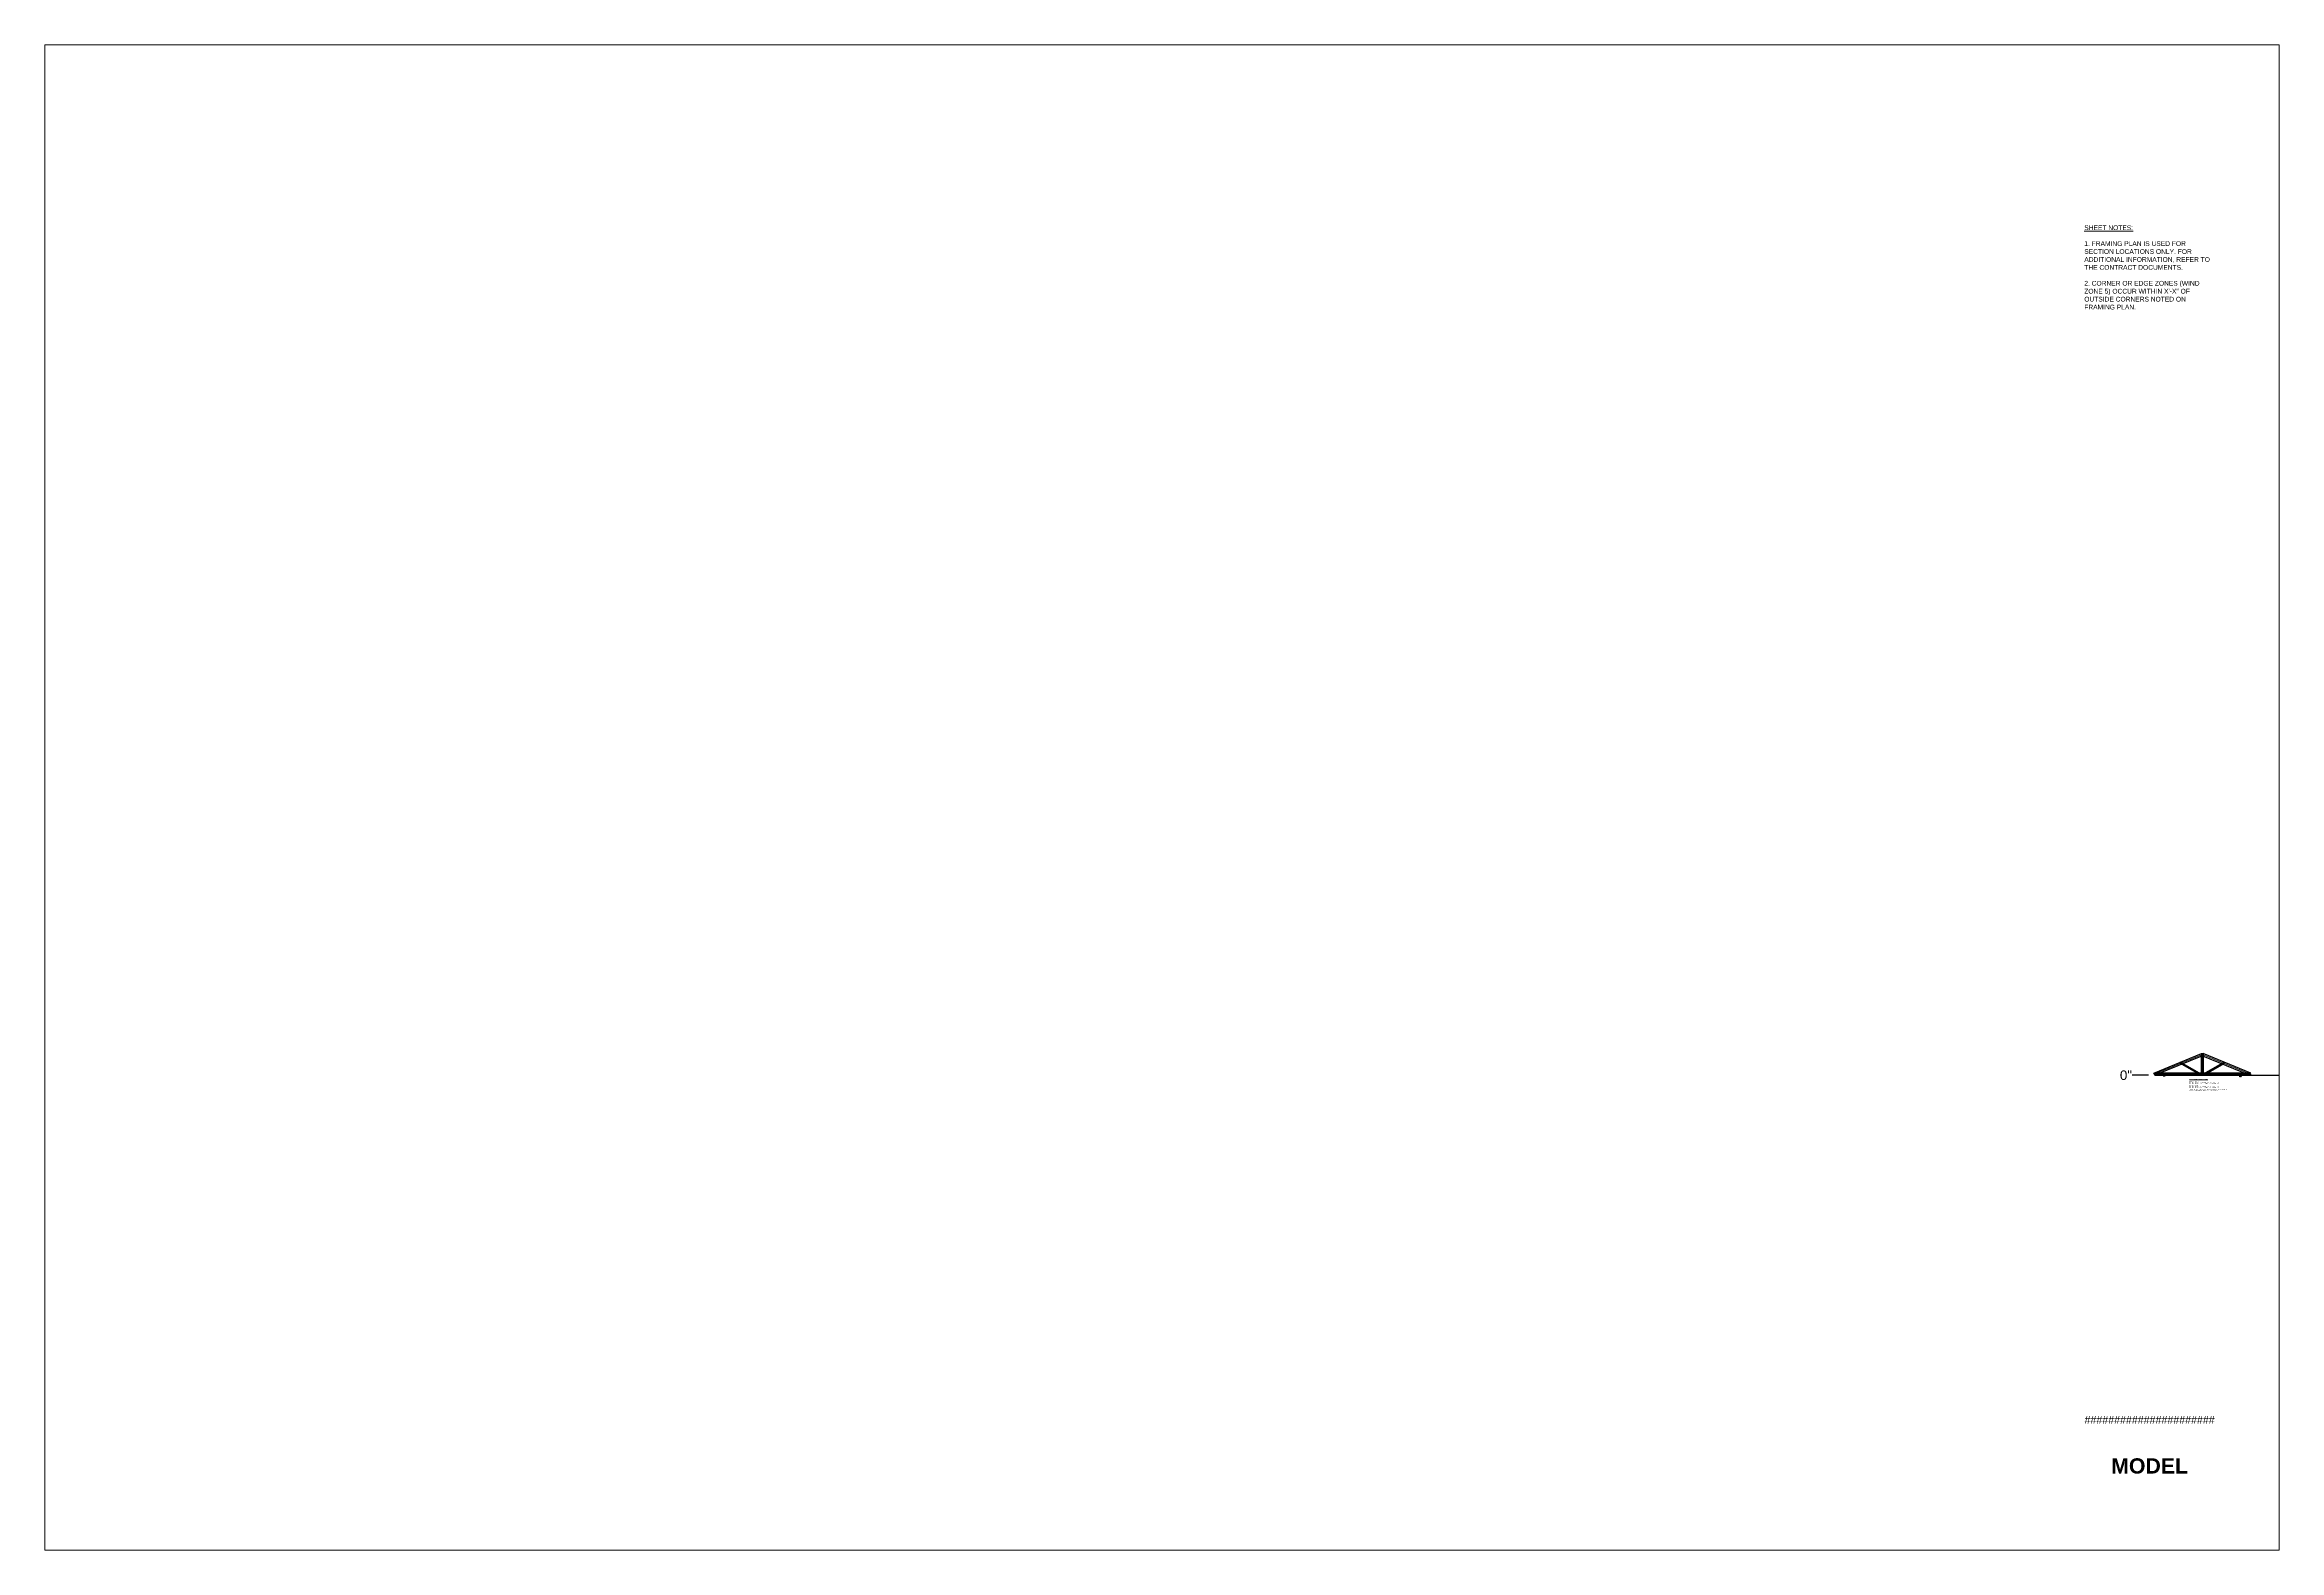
# Paper-space layout 'Layout1' of a CAD drawing. Header units: inches. Extents: x -0.4 to 36.3, y -0.4 to 24.3.
# The model-space entities are those that its viewports show. They can reach past a viewport. Long polylines and large blocks are cut down to what shows.
import ezdxf
from ezdxf.enums import TextEntityAlignment as Align

# ---------------------------------------------------------------- set-up
doc = ezdxf.new("R2010")
doc.units = ezdxf.units.IN
doc.header["$LTSCALE"] = 24
doc.header["$MEASUREMENT"] = 0
doc.linetypes.add('CENTER2', pattern=[1.125, 0.75, -0.125, 0.125, -0.125])
doc.layers.get('0').update_dxf_attribs({"linetype": 'CONTINUOUS'})
doc.layers.get('DEFPOINTS').update_dxf_attribs({"linetype": 'CONTINUOUS'})
doc.layers.add('ANNO', color=4, linetype='CONTINUOUS', lineweight=20)
doc.layers.add('FRAMING', color=2, linetype='CONTINUOUS', lineweight=25)
doc.layers.add('ANNO-BRACING', color=1, linetype='CONTINUOUS', plot=False)
doc.layers.add('ANNO-RELEASE', color=1, linetype='CONTINUOUS', plot=False)
doc.layers.add('ANNO-SECTION', color=4, linetype='CONTINUOUS', lineweight=20, plot=False)
doc.layers.add('CENTERLINE', color=3, linetype='CENTER2', lineweight=15, plot=False)
doc.styles.add('5400-Anno', font='arial.ttf', dxfattribs={"height": 0.09375})
doc.styles.get("Standard").update_dxf_attribs({"font": 'arial.ttf'})
doc.dimstyles.get("Standard").update_dxf_attribs({"dimtxt": 0.09375, "dimasz": 0.179688, "dimexe": 0.18, "dimexo": 0.0625, "dimgap": 0.089844, "dimtad": 0, "dimtih": 1, "dimtoh": 1, "dimdec": 8, "dimzin": 0, "dimdsep": 46, "dimlunit": 4, "dimtxsty": 'Standard', "dimblk": 'ARCHTICK', "dimcen": 0.09, "dimadec": 0, "dimazin": 0, "dimtfac": 1, "dimtdec": 8, "dimtofl": 0, "dimtmove": 0, "dimatfit": 3, "dimfxl": 1, "dimfrac": 1, "dimtolj": 1, "dimtzin": 0, "dimarcsym": 0})

# ---------------------------------------------------------------- blocks, each defined once
blk = doc.blocks.new('*D2')
at = {"layer": 'DEFPOINTS', "color": 0, "lineweight": -2, "transparency": 16777216}
blk.add_line((-16, 0), (-57.1, 0), dxfattribs=at)
at = {"layer": 'DEFPOINTS', "color": 0, "transparency": 16777216}
for p in [(0, 0), (-57.1, 0), (0, 0)]:
    blk.add_point(p, dxfattribs=at)
at = {"layer": 'DEFPOINTS', "color": 0, "transparency": 16777216, "insert": (-72.4, 0), "char_height": 24, "attachment_point": 5}
blk.add_mtext('\\A1;0"', dxfattribs=at)
blk = doc.blocks.new('_ArchTick')
at = {"color": 0, "linetype": 'ByBlock', "const_width": 0.15}
blk.add_lwpolyline([(-0.5, -0.5), (0.5, 0.5)], dxfattribs=at)
blk = doc.blocks.new('Analysis - Support')
h = blk.add_hatch(color=256)
h.dxf.hatch_style = 1
h.paths.add_polyline_path([(2.5, -4.3), (0, 0), (-2.5, -4.3)])
blk.add_lwpolyline([(2.5, -4.3), (0, 0), (-2.5, -4.3)], close=True)
blk.add_circle((0, 0), 1)
blk = doc.blocks.new('*U171')
blk.add_lwpolyline([(0, 6), (240, 6), (240, 0), (0, 0)], close=True)
at = {"layer": 'CENTERLINE'}
blk.add_line((240.6, 3), (-0.6, 3), dxfattribs=at)
at = {"layer": 'ANNO-BRACING'}
for tag, p in [('BRACING_AXIAL', (119.1, -0.3)), ('BRACING_FLEXURAL', (120.2, -0.3))]:
    blk.add_attdef(tag, p, '', height=0.75, rotation=270, dxfattribs=at)
at = {"layer": 'ANNO-RELEASE', "insert": (3, 3), "char_height": 0.5, "width": 0.501, "attachment_point": 5, "rotation": 270, "style": '5400-Anno'}
blk.add_mtext('A', dxfattribs=at)
at = {"layer": 'ANNO-RELEASE'}
for tag, p in [('REL_A', (1.4, 3)), ('REL_B', (238.6, 3))]:
    blk.add_attdef(tag, text='', height=0.75, rotation=270, dxfattribs=at).set_placement(p, align=Align.MIDDLE)
at = {"layer": 'ANNO-SECTION', "flags": 8}
blk.add_attdef('SECTION', text='', height=1, dxfattribs=at).set_placement((4.8, 3), align=Align.MIDDLE_LEFT)
blk = doc.blocks.new('*U177')
blk.add_lwpolyline([(-2.3, 5.6), (117.7, 54.8), (120, 49.2), (0, 0)], close=True)
at = {"layer": 'CENTERLINE'}
blk.add_line((120, 52.5), (-1.1, 2.8), dxfattribs=at)
at = {"layer": 'ANNO-BRACING'}
for tag, p in [('BRACING_AXIAL', (59.3, 24)), ('BRACING_FLEXURAL', (60.3, 24.4))]:
    blk.add_attdef(tag, p, '', height=0.75, rotation=292.3062, dxfattribs=at)
at = {"layer": 'ANNO-RELEASE', "insert": (1.6, 3.9), "char_height": 0.5, "width": 0.501, "attachment_point": 5, "rotation": 292.3062, "style": '5400-Anno'}
blk.add_mtext('A', dxfattribs=at)
at = {"layer": 'ANNO-RELEASE'}
for tag, p in [('REL_A', (0.7, 3.5)), ('REL_B', (118.1, 51.7))]:
    blk.add_attdef(tag, text='', height=0.75, rotation=292.3062, dxfattribs=at).set_placement(p, align=Align.MIDDLE)
at = {"layer": 'ANNO-SECTION', "flags": 8}
blk.add_attdef('SECTION', text='', height=1, rotation=22.3062, dxfattribs=at).set_placement((3.8, 4.8), align=Align.MIDDLE_LEFT)
blk = doc.blocks.new('*U173')
blk.add_lwpolyline([(-3.6, 0), (-3.6, 54.8), (0, 54.8), (0, 0)], close=True)
at = {"layer": 'CENTERLINE'}
blk.add_line((-1.8, 52.5), (-1.8, 3), dxfattribs=at)
at = {"layer": 'ANNO-BRACING'}
for tag, p in [('BRACING_FLEXURAL', (0.3, 27.6)), ('BRACING_AXIAL', (0.3, 26.5))]:
    blk.add_attdef(tag, p, '', height=0.75, dxfattribs=at)
at = {"layer": 'ANNO-RELEASE', "insert": (-1.8, 3), "char_height": 0.5, "width": 0.501, "attachment_point": 5, "style": '5400-Anno'}
blk.add_mtext('A', dxfattribs=at)
at = {"layer": 'ANNO-RELEASE'}
for tag, p in [('REL_B', (-1.8, 50.5)), ('REL_A', (-1.8, 5))]:
    blk.add_attdef(tag, text='', height=0.75, dxfattribs=at).set_placement(p, align=Align.MIDDLE)
at = {"layer": 'ANNO-SECTION', "flags": 8}
blk.add_attdef('SECTION', text='', height=1, rotation=90, dxfattribs=at).set_placement((-1.8, 8.4), align=Align.MIDDLE_LEFT)
blk = doc.blocks.new('*U175')
blk.add_lwpolyline([(-2.3, 5.6), (117.7, 54.8), (120, 49.2), (0, 0)], close=True)
at = {"layer": 'CENTERLINE'}
blk.add_line((120, 52.5), (-1.1, 2.8), dxfattribs=at)
at = {"layer": 'ANNO-BRACING'}
for tag, p in [('BRACING_AXIAL', (59.3, 24)), ('BRACING_FLEXURAL', (60.3, 24.4))]:
    blk.add_attdef(tag, p, '', height=0.75, rotation=292.3062, dxfattribs=at)
at = {"layer": 'ANNO-RELEASE', "insert": (1.6, 3.9), "char_height": 0.5, "width": 0.501, "attachment_point": 5, "rotation": 292.3062, "style": '5400-Anno'}
blk.add_mtext('A', dxfattribs=at)
at = {"layer": 'ANNO-RELEASE'}
for tag, p in [('REL_A', (0.7, 3.5)), ('REL_B', (118.1, 51.7))]:
    blk.add_attdef(tag, text='', height=0.75, rotation=292.3062, dxfattribs=at).set_placement(p, align=Align.MIDDLE)
at = {"layer": 'ANNO-SECTION', "flags": 8}
blk.add_attdef('SECTION', text='', height=1, rotation=22.3062, dxfattribs=at).set_placement((3.8, 4.8), align=Align.MIDDLE_LEFT)
blk = doc.blocks.new('*U166')
h = blk.add_hatch(color=256)
h.dxf.hatch_style = 1
h.paths.add_polyline_path([(-0.1, -5.6, 1), (-2.5, -5.6, 1)])
h.paths.add_polyline_path([(2.5, -5.6, 1), (0.1, -5.6, 1)])
blk.add_lwpolyline([(2.5, -4.3), (0, 0), (-2.5, -4.3)], close=True)
for centre, radius in [((0, 0), 1), ((-1.3, -5.6), 1.22), ((1.3, -5.6), 1.22)]:
    blk.add_circle(centre, radius)
at = {"insert": (0, -2.9), "char_height": 2, "width": 0.99, "attachment_point": 5, "style": '5400-Anno'}
blk.add_mtext('X', dxfattribs=at)
blk = doc.blocks.new('*U187')
blk.add_lwpolyline([(-3.5, -0.8), (-17.2, 58.5), (-13.6, 59.3), (0, 0)], close=True)
at = {"layer": 'CENTERLINE'}
blk.add_line((-14.9, 56.6), (-2.4, 2.4), dxfattribs=at)
at = {"layer": 'ANNO-BRACING'}
for tag, p in [('BRACING_FLEXURAL', (-6.6, 29.9)), ('BRACING_AXIAL', (-6.4, 28.8))]:
    blk.add_attdef(tag, p, '', height=0.75, rotation=12.9409, dxfattribs=at)
at = {"layer": 'ANNO-RELEASE', "insert": (-2.4, 2.5), "char_height": 0.5, "width": 0.501, "attachment_point": 5, "rotation": 12.9409, "style": '5400-Anno'}
blk.add_mtext('A', dxfattribs=at)
at = {"layer": 'ANNO-RELEASE'}
for tag, p in [('REL_B', (-14.4, 54.6)), ('REL_A', (-2.9, 4.4))]:
    blk.add_attdef(tag, text='', height=0.75, rotation=12.9409, dxfattribs=at).set_placement(p, align=Align.MIDDLE)
at = {"layer": 'ANNO-SECTION', "flags": 8}
blk.add_attdef('SECTION', text='', height=1, rotation=102.9409, dxfattribs=at).set_placement((-3.6, 7.6), align=Align.MIDDLE_LEFT)
blk = doc.blocks.new('*U189')
blk.add_lwpolyline([(-3.5, -0.8), (-17.2, 58.5), (-13.6, 59.3), (0, 0)], close=True)
at = {"layer": 'CENTERLINE'}
blk.add_line((-14.9, 56.6), (-2.4, 2.4), dxfattribs=at)
at = {"layer": 'ANNO-BRACING'}
for tag, p in [('BRACING_FLEXURAL', (-6.6, 29.9)), ('BRACING_AXIAL', (-6.4, 28.8))]:
    blk.add_attdef(tag, p, '', height=0.75, rotation=12.9409, dxfattribs=at)
at = {"layer": 'ANNO-RELEASE', "insert": (-2.4, 2.5), "char_height": 0.5, "width": 0.501, "attachment_point": 5, "rotation": 12.9409, "style": '5400-Anno'}
blk.add_mtext('A', dxfattribs=at)
at = {"layer": 'ANNO-RELEASE'}
for tag, p in [('REL_B', (-14.4, 54.6)), ('REL_A', (-2.9, 4.4))]:
    blk.add_attdef(tag, text='', height=0.75, rotation=12.9409, dxfattribs=at).set_placement(p, align=Align.MIDDLE)
at = {"layer": 'ANNO-SECTION', "flags": 8}
blk.add_attdef('SECTION', text='', height=1, rotation=102.9409, dxfattribs=at).set_placement((-3.6, 7.6), align=Align.MIDDLE_LEFT)

msp = doc.modelspace()

# ---------------------------------------------------------------- linework, layer by layer
at = {"layer": 'FRAMING'}
msp.add_ray((0, 0), (1, 0), dxfattribs=at)

# ---------------------------------------------------------------- block references
msp.add_blockref('Analysis - Support', (24, 3))
at = {"xscale": -1}
msp.add_blockref('*U166', (216, 3), dxfattribs=at)
at = {"layer": 'FRAMING'}
ref = msp.add_blockref('*U177', (0, 0), dxfattribs=at)
ref.add_attrib('REL_A', 'O', dxfattribs={"layer": 'ANNO-RELEASE', "height": 0.75, "rotation": 292.3062050549}).set_placement((0.71166817, 3.53461857), align=Align.MIDDLE)
ref.add_attrib('REL_B', 'X', dxfattribs={"layer": 'ANNO-RELEASE', "height": 0.75, "rotation": 292.3062050549}).set_placement((118.14966276, 51.71430866), align=Align.MIDDLE)
ref.add_attrib('BRACING_FLEXURAL', '0', (60.28327495, 24.44524825), dxfattribs={"layer": 'ANNO-BRACING', "height": 0.75, "rotation": 292.3062050549})
ref.add_attrib('BRACING_AXIAL', '0', (59.25967376, 24.0253093), dxfattribs={"layer": 'ANNO-BRACING', "height": 0.75, "rotation": 292.3062050549})
ref.add_attrib('SECTION', '600S162-43 (33) ----', dxfattribs={"layer": 'ANNO-SECTION', "height": 1, "rotation": 22.3062050549}).set_placement((3.81165342, 4.80640739), align=Align.MIDDLE_LEFT)
ref = msp.add_blockref('*U171', (0, 0), dxfattribs=at)
ref.add_attrib('REL_A', 'O', dxfattribs={"layer": 'ANNO-RELEASE', "height": 0.75, "rotation": 270}).set_placement((1.40853541, 3), align=Align.MIDDLE)
ref.add_attrib('REL_B', 'O', dxfattribs={"layer": 'ANNO-RELEASE', "height": 0.75, "rotation": 270}).set_placement((238.59146459, 3), align=Align.MIDDLE)
ref.add_attrib('BRACING_FLEXURAL', '0', (120.19750076, -0.26492363), dxfattribs={"layer": 'ANNO-BRACING', "height": 0.75, "rotation": 270})
ref.add_attrib('BRACING_AXIAL', '0', (119.09110656, -0.26492363), dxfattribs={"layer": 'ANNO-BRACING', "height": 0.75, "rotation": 270})
ref.add_attrib('SECTION', '600S162-43 (33) ----', dxfattribs={"layer": 'ANNO-SECTION', "height": 1}).set_placement((4.75926002, 3), align=Align.MIDDLE_LEFT)
ref = msp.add_blockref('*U187', (118.1875, 3.15031078), dxfattribs=dict(at, rotation=47.40772001074601))
ref.add_attrib('REL_A', 'O', dxfattribs={"layer": 'ANNO-RELEASE', "height": 0.75, "rotation": 60.3485751228}).set_placement((113.04976701, 3.98944414), align=Align.MIDDLE)
ref.add_attrib('REL_B', 'O', dxfattribs={"layer": 'ANNO-RELEASE', "height": 0.75, "rotation": 60.3485751228}).set_placement((68.2013295, 29.52017292), align=Align.MIDDLE)
ref.add_attrib('BRACING_FLEXURAL', '0', (91.69417268, 18.53692615), dxfattribs={"layer": 'ANNO-BRACING', "height": 0.75, "rotation": 60.3485751228})
ref.add_attrib('BRACING_AXIAL', '0', (92.65568594, 17.98956852), dxfattribs={"layer": 'ANNO-BRACING', "height": 0.75, "rotation": 60.3485751228})
ref.add_attrib('SECTION', '362S162-33 (33) CUSTOM', dxfattribs={"layer": 'ANNO-SECTION', "height": 1, "rotation": 150.3485751228}).set_placement((110.1378156, 5.64712154), align=Align.MIDDLE_LEFT)
ref = msp.add_blockref('*U173', (121.8125, 0), dxfattribs=at)
ref.add_attrib('REL_A', 'O', dxfattribs={"layer": 'ANNO-RELEASE', "height": 0.75}).set_placement((120, 5), align=Align.MIDDLE)
ref.add_attrib('REL_B', 'O', dxfattribs={"layer": 'ANNO-RELEASE', "height": 0.75}).set_placement((120, 50.47342137), align=Align.MIDDLE)
ref.add_attrib('BRACING_FLEXURAL', '0', (122.07742363, 27.58839123), dxfattribs={"layer": 'ANNO-BRACING', "height": 0.75})
ref.add_attrib('BRACING_AXIAL', '0', (122.07742363, 26.48199703), dxfattribs={"layer": 'ANNO-BRACING', "height": 0.75})
ref.add_attrib('SECTION', '362S162-33 (33) CUSTOM', dxfattribs={"layer": 'ANNO-SECTION', "height": 1, "rotation": 90}).set_placement((120, 8.35072461), align=Align.MIDDLE_LEFT)
ref = msp.add_blockref('*U175', (240, 0), dxfattribs=dict(at, xscale=-1))
ref.add_attrib('REL_A', 'O', dxfattribs={"layer": 'ANNO-RELEASE', "height": 0.75, "rotation": 67.6937949451}).set_placement((239.28833183, 3.53461857), align=Align.MIDDLE)
ref.add_attrib('REL_B', 'O', dxfattribs={"layer": 'ANNO-RELEASE', "height": 0.75, "rotation": 67.6937949451}).set_placement((121.85033724, 51.71430866), align=Align.MIDDLE)
ref.add_attrib('BRACING_FLEXURAL', '0', (179.71672505, 24.44524825), dxfattribs={"layer": 'ANNO-BRACING', "height": 0.75, "rotation": 67.6937949451})
ref.add_attrib('BRACING_AXIAL', '0', (180.74032624, 24.0253093), dxfattribs={"layer": 'ANNO-BRACING', "height": 0.75, "rotation": 67.6937949451})
ref.add_attrib('SECTION', '600S162-43 (33) ----', dxfattribs={"layer": 'ANNO-SECTION', "height": 1, "rotation": 337.6937949451}).set_placement((236.18834658, 4.80640739), align=Align.MIDDLE_LEFT)
ref = msp.add_blockref('*U189', (121.8125, 3.15031078), dxfattribs=dict(at, xscale=-1, rotation=312.592279989254))
ref.add_attrib('REL_A', 'O', dxfattribs={"layer": 'ANNO-RELEASE', "height": 0.75, "rotation": 299.6514248772}).set_placement((126.95023299, 3.98944414), align=Align.MIDDLE)
ref.add_attrib('REL_B', 'O', dxfattribs={"layer": 'ANNO-RELEASE', "height": 0.75, "rotation": 299.6514248772}).set_placement((171.7986705, 29.52017292), align=Align.MIDDLE)
ref.add_attrib('BRACING_FLEXURAL', '0', (148.02083906, 19.03754946), dxfattribs={"layer": 'ANNO-BRACING', "height": 0.75, "rotation": 299.6514248772})
ref.add_attrib('BRACING_AXIAL', '0', (147.0593258, 18.49019184), dxfattribs={"layer": 'ANNO-BRACING', "height": 0.75, "rotation": 299.6514248772})
ref.add_attrib('SECTION', '362S162-33 (33) CUSTOM', dxfattribs={"layer": 'ANNO-SECTION', "height": 1, "rotation": 209.6514248772}).set_placement((144.53112927, 13.9976656), align=Align.MIDDLE_LEFT)

# ---------------------------------------------------------------- texts
at = {"layer": 'ANNO', "insert": (87.26853422, -9.41961805), "char_height": 1.5, "width": 98.1158144358, "attachment_point": 1, "style": '5400-Anno'}
msp.add_mtext('{\\LCENTERLINE A & B COORDINATE EQUATIONS\\P}\\PSTART COORDINATE "A"\\PPOSITION X + (SCALE X * (Ax * COS (ROTATION))) - (Ay * SIN (ROTATION))\\PPOSITION Y + (SCALE X * (Ax * SIN (ROTATION))) + (Ay * COS (ROTATION))\\P\\PEND COORDINATE "B"\\PPOSITION X + (SCALE X * (Bx * COS (ROTATION))) - (By * SIN (ROTATION))\\PPOSITION Y + (SCALE X * (Bx * SIN (ROTATION))) + (By * COS (ROTATION))\\P\\PYOU NEED TO VERIFY IF SIN() AND COS() FUNCTIONS REQUIRE DEGREES OR RADIANS. THE ANGLE FROM AUTOCAD IS DEGREES SO YOU MAY NEED TO CONVERT IT.', dxfattribs=at)

# ---------------------------------------------------------------- dimensions: what is measured, and where the dimension line sits
at = {"layer": 'DEFPOINTS'}
dim = msp.add_ordinate_dim(feature_location=(0, 0), offset=(-57.1298859082, 0), dtype=0, origin=(0, 0), dimstyle='Standard', override={"dimscale": 16, "dimtxt": 1.5, "dimexo": 1, "dimtofl": 1, "dimtmove": 1}, dxfattribs=at)
dim.commit()
dim.dimension.update_dxf_attribs({"geometry": '*D2', "text_midpoint": (-72.3600189232, 0)})

psp = doc.layouts.get("Layout1")

# ---------------------------------------------------------------- texts
at = {"layer": 'ANNO-SECTION'}
for s, insert, char_height, width, attachment_point in [('{\\LSHEET NOTES:\\P\\H0.4x; \\H2.5x;\\P\\H1x;\\l1. FRAMING PLAN IS USED FOR SECTION LOCATIONS ONLY. FOR ADDITIONAL INFORMATION, REFER TO THE CONTRACT DOCUMENTS.\\P\\pxsm1,t3,6,9,12,15,18,21,24,27,30,33,36,39,42,45,48,51,54,57,60,63,66,69,72,75,78,81,84,87,90,93,96;\\P\\ps*,tz;2. CORNER OR EDGE ZONES (WIND ZONE 5) OCCUR WITHIN X\'-X" OF OUTSIDE CORNERS NOTED ON FRAMING PLAN.}', (33.074, 21.362), 0.078125, 2.17567, 1), ('######################', (34.146, 1.76), 0.125, 2.20734, 5), ('{\\fArial|b1|i0|c0|p34;MODEL}', (34.146, 1.002), 0.25, 2.20734, 5)]:
    psp.add_mtext(s, dxfattribs=dict(at, insert=insert, char_height=char_height, width=width, attachment_point=attachment_point))

# ---------------------------------------------------------------- viewports
at = {"layer": 'DEFPOINTS', "view_target_point": (337.55137213, 99.40620847)}
psp.add_viewport(center=(17.937, 11.973), size=(36.676, 24.70753), view_center_point=(-2838.22807705, 600.22659842), view_height=3792.2149916434, dxfattribs=at)

doc.saveas('drawing.dxf')
